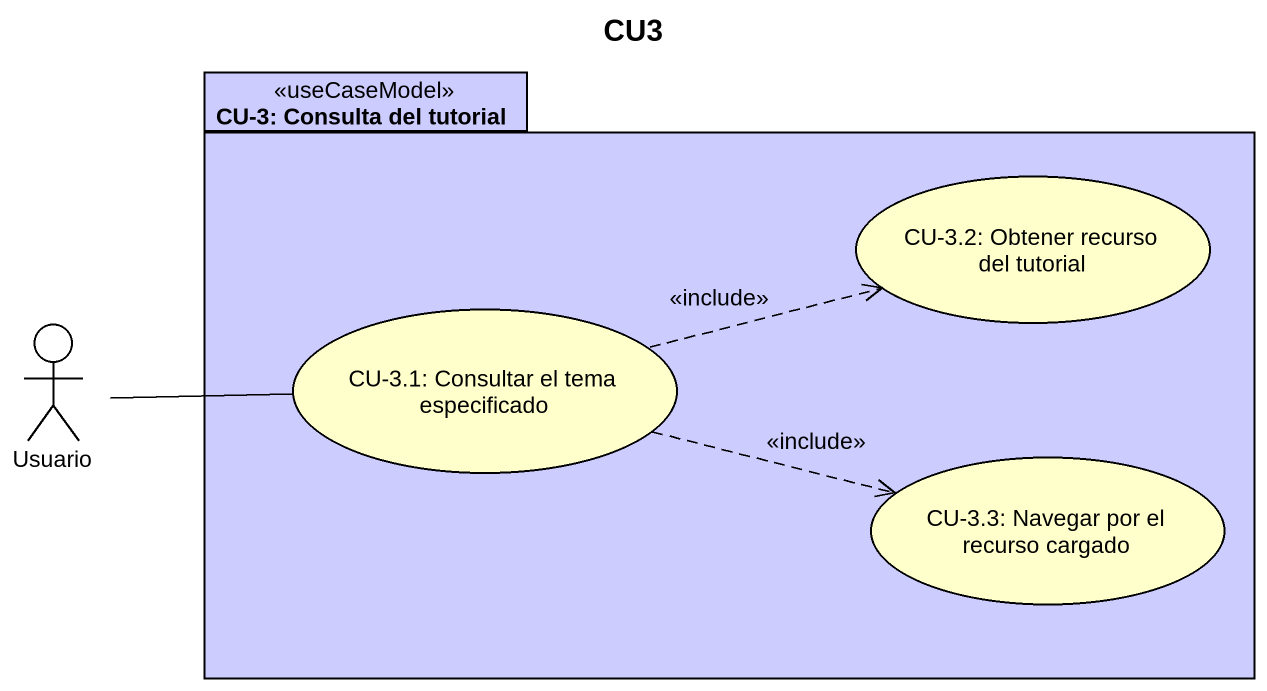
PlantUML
@startuml
title CU3
package "CU-3: Consulta del tutorial" as CU_3_Consulta_del_tutorial <<useCaseModel>> #CCCCFF {
  usecase "CU-3.2: Obtener recurso del tutorial" as CU_3_2_Obtener_recurso_del #FFFFCC
  usecase "CU-3.1: Consultar el tema especificado" as CU_3_1_Consultar_el_tema #FFFFCC
  usecase "CU-3.3: Navegar por el recurso cargado" as CU_3_3_Navegar_por_el #FFFFCC
}
actor Usuario
Usuario -right- CU_3_1_Consultar_el_tema
CU_3_1_Consultar_el_tema .right.> CU_3_2_Obtener_recurso_del : <<include>>
CU_3_1_Consultar_el_tema .right.> CU_3_3_Navegar_por_el : <<include>>
@enduml
